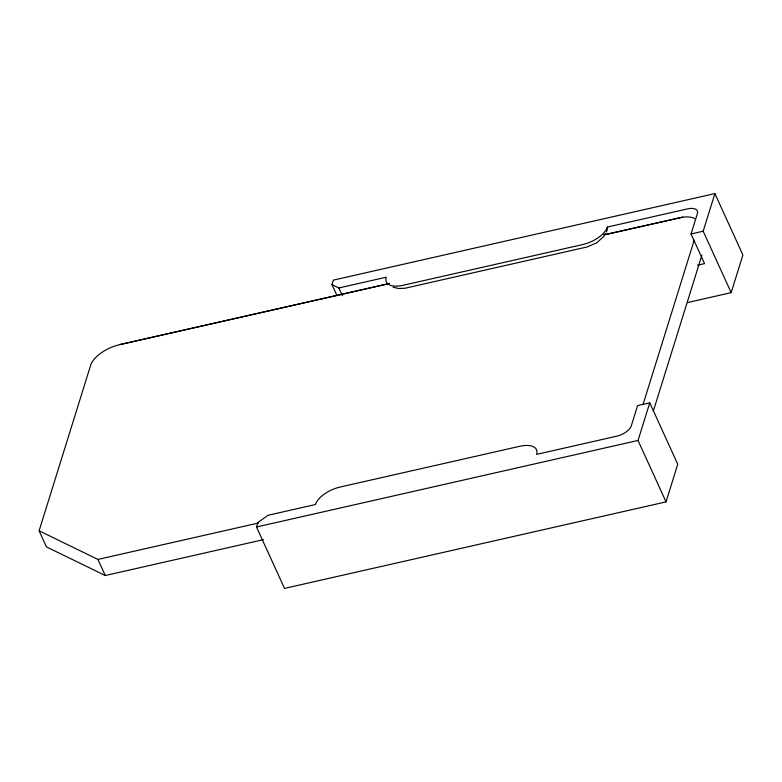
<?xml version="1.0" encoding="UTF-8"?>
<svg xmlns="http://www.w3.org/2000/svg" width="782" height="782" viewBox="0 0 782 782"><rect width="100%" height="100%" fill="white"/><g stroke="black" fill="none" stroke-linecap="round" stroke-linejoin="round"><path stroke-width="1.17" d="M263.485 539.639L105.277 575.523L46.441 546.901L39.1 530.802L90.663 365.214A26.568 12.795 -24.5 0 1 119.646 344.647L389.592 283.426M256.516 526.99L257.923 522.474L268.06 515.27L315.449 504.527A22.58 10.88 -24.5 0 1 340.092 487.049L519.913 446.258A22.58 10.88 -24.5 0 1 536.589 454.371L616.783 436.18A13.284 6.403 -24.5 0 0 631.269 425.897L637.604 405.575L649.754 402.818L677.75 464.254L666.029 501.888L284.511 588.416L256.516 526.99L638.034 440.452L649.754 402.818M336.944 295.537L331.979 284.628L333.386 280.112L714.904 193.584L742.9 255.01L731.18 292.644L687.427 302.575M697.485 265.235L704.553 263.632L691.034 233.974L697.368 213.652A13.284 6.403 -24.5 0 0 687.554 208.882L607.36 227.063A22.58 10.88 -24.5 0 1 582.727 244.551L402.896 285.332A22.58 10.88 -24.5 0 1 386.23 277.219L338.841 287.972L331.979 284.628M643.048 404.48L694.191 240.24M731.18 292.644L703.184 231.218L714.904 193.584M653.283 411.264L701.884 255.176M603.997 236.262L596.558 242.958L586.735 247.053L404.988 288.255L398.625 288.519L393.072 287.19M603.645 234.874L682.715 217.152A26.568 12.795 -24.5 0 1 695.511 219.038M691.034 233.974L703.184 231.218M39.1 530.802L97.946 559.423L258.529 523.002M119.646 344.647L388.683 283.729M604.144 234.942L682.715 217.152M638.034 440.452L666.029 501.888M338.841 287.972L342.34 295.655M97.946 559.423L105.277 575.523M605.405 233.427A13.284 10.694 17.3 0 1 604.173 234.678M607.36 227.063A13.284 10.694 17.3 0 1 606.363 232"/></g></svg>
